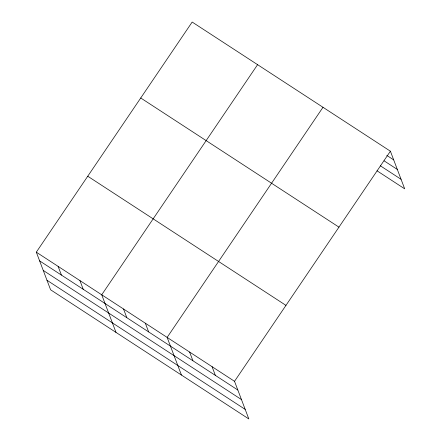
<?xml version="1.0" encoding="UTF-8"?>
<svg xmlns="http://www.w3.org/2000/svg" width="441" height="441" viewBox="0 0 441 441"><rect width="100%" height="100%" fill="white"/><g stroke="black" fill="none" stroke-linecap="round" stroke-linejoin="round"><path stroke-width="0.66" d="M36.311 252.169L234.529 381.316L248.829 418.95L50.605 289.798L36.311 252.169L192.171 22.05L390.395 151.202L404.689 188.831L377.038 170.816M257.588 64.673L101.722 294.786L116.016 332.42M322.999 107.29L167.139 337.409L181.433 375.037M234.529 381.316L390.395 151.202M386.79 155.403L393.703 159.907M384.078 160.822L397.33 169.454M380.324 165.777L401.062 179.289M140.74 97.99L338.958 227.143M87.748 176.229L285.966 305.381M39.618 260.874L237.837 390.026M43.246 270.421L241.464 399.568M46.978 280.255L245.202 409.402M212.066 366.68L215.373 375.385M189.602 352.045L192.91 360.749M145.332 323.198L148.639 331.908M123.53 308.992L126.837 317.702M79.92 280.581L83.228 289.285M58.113 266.375L61.42 275.079"/></g></svg>
